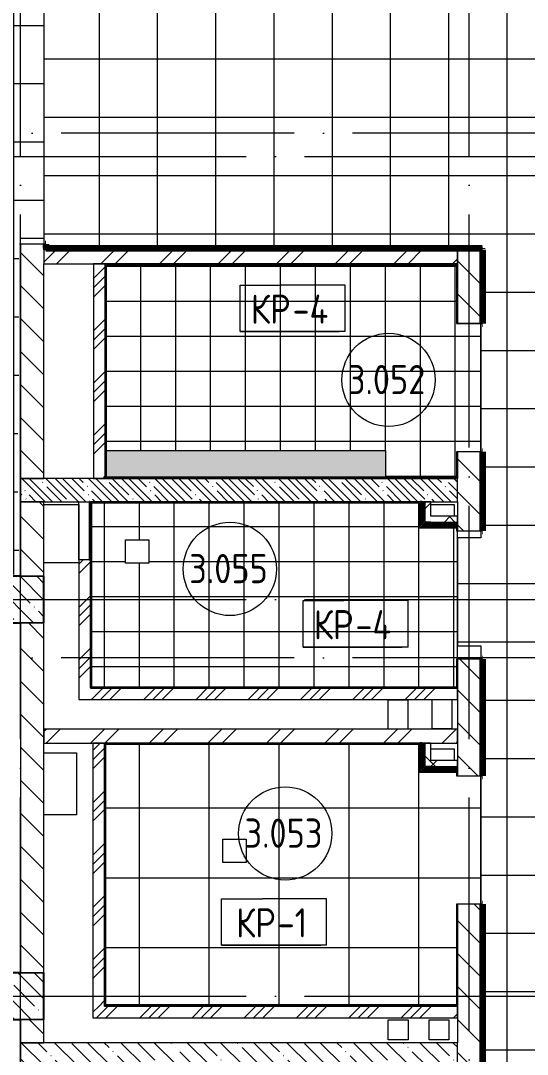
# Model space of a CAD drawing. Header units: millimetres. Extents: x 97 to 215964, y -4577 to 60645.
# Drawn here: x 195298 to 199647, y 18725 to 27591 of the extents above; entities that cross this region are included whole.
import ezdxf

# ---------------------------------------------------------------- set-up
doc = ezdxf.new("R2010")
doc.units = ezdxf.units.MM
doc.linetypes.add('ADSK_Линия сетки', pattern=[2500, 2000, -250, 0, -250])
for name, color, linetype, lineweight in [('A-AREA-____-IDEN', 2, 'Continuous', 20), ('A-FLOR-____-IDEN', 11, 'Continuous', 20), ('A-FLOR-____-OTLN', 192, 'Continuous', 9), ('A-FLOR-____-PATT', 8, 'Continuous', 9), ('A-GENM-____-MCUT', 13, 'Continuous', 9), ('A-GENM-____-OTLN', 13, 'Continuous', 9), ('A-WALL-____-MCUT', 113, 'Continuous', 9), ('A-WALL-____-PATT', 111, 'Continuous', 9), ('A-WALL-FNSH-MCUT', 113, 'Continuous', 9), ('I-WALL-____-OTLN', 2, 'Continuous', 9), ('S-COLS-____-MCUT', 52, 'Continuous', 9), ('S-COLS-____-OTLN', 52, 'Continuous', 9), ('S-GRID-____-OTLN', 1, 'Continuous', 9)]:
    doc.layers.add(name, color=color, linetype=linetype, lineweight=lineweight)
doc.styles.add('GOST Common', font='GOST_Common.ttf', dxfattribs={"width": 0.9, "height": 250})
pattern_1 = [(135, (0, 0), (-141.42136, -141.42136), [])]
pattern_2 = [(135, (0, 0), (-142.5612, -142.5612), []), (135, (142.56, 0), (-142.5612, -142.5612), [252.016, -50.403, 3.353, -47.05])]
pattern_3 = [(45, (0, 0), (-251.4472, 251.4472), []), (45, (0, 381), (-251.4472, 251.4472), [])]
pattern_4 = [(45, (0, 0), (-224.5064, 224.5064), []), (45, (79.38, 0), (0, 449.0128), []), (45, (-79.38, 0), (0, 449.0128), [])]
pattern_5 = [(45, (0, 0), (-141.42136, 141.42136), []), (135, (0, 0), (-141.42136, -141.42136), [])]
pattern_6 = [(270, (197528.47, 24585), (300, 2e-14), []), (0, (197528.47, 24585), (0, 300), [])]

# ---------------------------------------------------------------- blocks, each defined once
blk = doc.blocks.new('ASML_АР_Отделка Люка - ВО Отделка люков_Грунтовка 0_Шпатлевка 0_Окраска 0_0-42722003-О_АИ_ПП_8_400_Целиком')
at = {"layer": 'A-GENM-____-MCUT', "color": 130, "lineweight": 25}
for p, q in [((250, 3), (-250, 3)), ((-250, 3), (-250, 0)), ((250, 0), (250, 3)), ((-250, 0), (250, 0))]:
    blk.add_line(p, q, dxfattribs=at)
blk = doc.blocks.new('0083_СОШ675_АР_R22_rvt-1-О_АИ_ПП_8_400_Целиком')
at = {"layer": 'A-FLOR-____-PATT', "lineweight": 5}
blk.add_hatch(color=221, dxfattribs=at).paths.add_polyline_path([(137236.2, 23675), (139632.2, 23675), (139632.2, 23905), (137236.2, 23905)])
at = {"layer": 'A-WALL-____-PATT', "lineweight": 5}
h = blk.add_hatch(dxfattribs=at)
h.set_pattern_fill('FP_10', color=10, style=0, pattern_type=2)
h.set_pattern_definition(pattern_1)
h.paths.add_polyline_path([(136700, 18825), (136700, 19025), (136500, 19025), (136500, 18825), (136573.6, 18825)])
h.paths.add_polyline_path([(136573.6, 19425), (136700, 19425), (136700, 22425), (136500, 22425), (136500, 19425)])
h.paths.add_polyline_path([(136573.6, 22825), (136700, 22825), (136700, 23465), (136500, 23465), (136500, 22825)])
h.paths.add_polyline_path([(136700, 23665), (136700, 25675), (136500, 25675), (136500, 23665)])
h.paths.add_polyline_path([(136500, 27875), (136700, 27875), (136700, 28125), (136500, 28125)])
h = blk.add_hatch(dxfattribs=at)
h.set_pattern_fill('FP_7', color=10, style=0, pattern_type=2)
h.set_pattern_definition(pattern_3)
h.paths.add_polyline_path([(140250, 25505), (140250, 25625), (136700, 25625), (136700, 25505), (137831.4, 25505)])
h = blk.add_hatch(dxfattribs=at)
h.set_pattern_fill('FP_10', color=10, style=0, pattern_type=2)
h.set_pattern_definition(pattern_1)
h.paths.add_polyline_path([(140450, 13000), (140450, 17324), (140250, 17324), (140250, 13000), (140346.9, 13000)])
h.paths.add_polyline_path([(140450, 18424), (140450, 20014), (140250, 20014), (140250, 18424), (140346.9, 18424)])
h.paths.add_polyline_path([(140450, 21114), (140450, 22115.1), (140250, 22115.1), (140250, 21114), (140346.9, 21114)])
h.paths.add_polyline_path([(140450, 23215.1), (140450, 23893), (140250, 23893), (140250, 23215.1), (140346.9, 23215.1)])
h.paths.add_polyline_path([(140450, 24993), (140450, 25625), (140250, 25625), (140250, 24993), (140346.9, 24993)])
h = blk.add_hatch(dxfattribs=at)
h.set_pattern_fill('FP_11', color=10, style=0, pattern_type=2)
h.set_pattern_definition(pattern_4)
h.paths.add_polyline_path([(137226.2, 23665), (137226.2, 25505), (137126.2, 25505), (137126.2, 23665)])
h = blk.add_hatch(dxfattribs=at)
h.set_pattern_fill('FP_8', color=10, style=0, pattern_type=2)
h.set_pattern_definition(pattern_2)
h.paths.add_polyline_path([(140250, 23465), (140250, 23665), (136500, 23665), (136500, 23465), (140032.4, 23465)])
h = blk.add_hatch(dxfattribs=at)
h.set_pattern_fill('FP_8', color=10, style=0, pattern_type=2)
h.set_pattern_definition(pattern_2)
h.paths.add_polyline_path([(140250, 23465), (140250, 23665), (136500, 23665), (136500, 23465), (140032.4, 23465)])
h = blk.add_hatch(dxfattribs=at)
h.set_pattern_fill('FP_17', color=252, style=0, pattern_type=2)
h.set_pattern_definition(pattern_5)
h.paths.add_polyline_path([(140019.6, 23290), (140019.6, 23465), (139969.6, 23465), (139969.6, 23290)])
h = blk.add_hatch(dxfattribs=at)
h.set_pattern_fill('FP_17', color=252, style=0, pattern_type=2)
h.set_pattern_definition(pattern_5)
h.paths.add_polyline_path([(140019.6, 23290), (140250, 23290), (140250, 23340), (140019.6, 23340)])
h = blk.add_hatch(dxfattribs=at)
h.set_pattern_fill('FP_11', color=10, style=0, pattern_type=2)
h.set_pattern_definition(pattern_4)
h.paths.add_polyline_path([(137100.2, 21767.4), (137100.2, 22965), (137000.2, 22965), (137000.2, 21767.4)])
h = blk.add_hatch(dxfattribs=at)
h.set_pattern_fill('FP_11', color=10, style=0, pattern_type=2)
h.set_pattern_definition(pattern_4)
h.paths.add_polyline_path([(140250, 21767.4), (140250, 21867.4), (137100.2, 21867.4), (137100.2, 21767.4), (139089.1, 21767.4)])
h = blk.add_hatch(dxfattribs=at)
h.set_pattern_fill('FP_7', color=10, style=0, pattern_type=2)
h.set_pattern_definition(pattern_3)
h.paths.add_polyline_path([(140250, 21394.2), (140250, 21514.2), (136700, 21514.2), (136700, 21394.2), (140032.4, 21394.2)])
h = blk.add_hatch(dxfattribs=at)
h.set_pattern_fill('FP_11', color=10, style=0, pattern_type=2)
h.set_pattern_definition(pattern_4)
h.paths.add_polyline_path([(137220, 19139), (137220, 21394.2), (137120, 21394.2), (137120, 19139)])
h = blk.add_hatch(dxfattribs=at)
h.set_pattern_fill('FP_17', color=252, style=0, pattern_type=2)
h.set_pattern_definition(pattern_5)
h.paths.add_polyline_path([(140019.6, 21194.2), (140019.6, 21394.2), (139969.6, 21394.2), (139969.6, 21194.2)])
h = blk.add_hatch(dxfattribs=at)
h.set_pattern_fill('FP_17', color=252, style=0, pattern_type=2)
h.set_pattern_definition(pattern_5)
h.paths.add_polyline_path([(140019.6, 21194.2), (140250, 21194.2), (140250, 21244.2), (140019.6, 21244.2)])
h = blk.add_hatch(dxfattribs=at)
h.set_pattern_fill('FP_11', color=10, style=0, pattern_type=2)
h.set_pattern_definition(pattern_4)
h.paths.add_polyline_path([(140250, 19039), (140250, 19139), (137120, 19139), (137120, 19039), (139089.1, 19039)])
h = blk.add_hatch(dxfattribs=at)
h.set_pattern_fill('FP_8', color=10, style=0, pattern_type=2)
h.set_pattern_definition(pattern_2)
h.paths.add_polyline_path([(140250, 18625), (140250, 18825), (136500, 18825), (136500, 18625), (140032.4, 18625)])
at = {"layer": 'S-COLS-____-OTLN', "lineweight": 5}
h = blk.add_hatch(dxfattribs=at)
h.set_pattern_fill('FP_8', color=256, style=0, pattern_type=2)
h.set_pattern_definition(pattern_2)
h.paths.add_polyline_path([(136300, 22425), (136700, 22425), (136700, 22825), (136300, 22825), (136300, 22596.6)])
h = blk.add_hatch(dxfattribs=at)
h.set_pattern_fill('FP_8', color=256, style=0, pattern_type=2)
h.set_pattern_definition(pattern_2)
h.paths.add_polyline_path([(136300, 19025), (136700, 19025), (136700, 19425), (136300, 19425), (136300, 19305)])
at = {"layer": 'A-FLOR-____-OTLN', "color": 90}
for p, q in [((137236.2, 23905), (139632.2, 23905)), ((139632.2, 23905), (139632.2, 23675)), ((136700, 23440), (137000, 23440)), ((137000, 23440), (137000, 22940)), ((140020, 23340.8), (140020, 23440.8)), ((140020, 23440.8), (140220, 23440.8)), ((140220, 23440.8), (140220, 23340.8)), ((140220, 23340.8), (140020, 23340.8)), ((137000, 22940), (136700, 22940)), ((139654.2, 21515), (139654.2, 21765)), ((139654.2, 21765), (139824.2, 21765)), ((139824.2, 21765), (139824.2, 21515)), ((140031.7, 21517.4), (140031.7, 21767.4)), ((140201.7, 21767.4), (140201.7, 21517.4)), ((139824.2, 21515), (139654.2, 21515)), ((140201.7, 21517.4), (140031.7, 21517.4)), ((136700, 21310), (136980, 21310)), ((136980, 21310), (136980, 20780)), ((140020, 21245), (140020, 21345)), ((140020, 21345), (140220, 21345)), ((140220, 21345), (140220, 21245)), ((140220, 21245), (140020, 21245)), ((136980, 20780), (136700, 20780)), ((139655, 18850), (139655, 19020)), ((139655, 19020), (139825, 19020)), ((139825, 19020), (139825, 18850)), ((140005, 18850), (140005, 19020)), ((140005, 19020), (140175, 19020)), ((140175, 19020), (140175, 18850)), ((139825, 18850), (139655, 18850)), ((140175, 18850), (140005, 18850))]:
    blk.add_line(p, q, dxfattribs=at)
at = {"layer": 'A-WALL-____-MCUT', "color": 50, "lineweight": 13}
for p, q in [((136700, 25675), (136500, 25675)), ((136500, 25675), (136500, 23665)), ((136700, 25625), (136700, 25675)), ((140250, 25625), (136700, 25625)), ((140250, 25625), (140250, 24993)), ((140450, 25625), (140250, 25625)), ((140250, 25505), (140250, 25625)), ((140450, 24993), (140450, 25625)), ((136700, 25505), (140250, 25505)), ((136700, 23665), (136700, 25505)), ((137226.2, 25505), (137126.2, 25505)), ((137126.2, 25505), (137126.2, 23665)), ((137226.2, 23665), (137226.2, 25505)), ((140250, 24993), (140450, 24993)), ((140250, 23893), (140250, 23665)), ((140450, 23893), (140250, 23893)), ((140450, 23215.1), (140450, 23893)), ((140250, 23665), (136500, 23665)), ((136500, 23665), (136500, 23465)), ((136500, 23665), (136500, 23465)), ((140250, 23665), (136700, 23665)), ((137126.2, 23665), (137226.2, 23665)), ((140250, 23465), (140250, 23665)), ((136500, 23465), (136500, 22825)), ((136500, 23465), (137090.2, 23465)), ((136700, 22825), (136700, 23465)), ((136700, 23465), (137090.2, 23465)), ((137093.2, 23465), (140250, 23465)), ((137093.2, 23465), (140250, 23465)), ((140019.6, 23465), (139969.6, 23465)), ((139969.6, 23465), (139969.6, 23290)), ((140019.6, 23340), (140019.6, 23465)), ((140250, 23465), (140250, 23215.1)), ((140250, 23340), (140019.6, 23340)), ((140250, 23290), (140250, 23340)), ((140019.6, 23290), (139969.6, 23290)), ((140019.6, 23290), (140250, 23290)), ((140250, 23215.1), (140450, 23215.1)), ((137000.2, 22965), (137000.2, 21767.4)), ((137090.2, 22965), (137000.2, 22965)), ((137100.2, 22965), (137093.2, 22965)), ((137100.2, 21867.4), (137100.2, 22965)), ((136500, 22425), (136500, 19425)), ((136700, 19425), (136700, 22425)), ((140250, 22115.1), (140250, 21114)), ((140450, 22115.1), (140250, 22115.1)), ((140450, 21114), (140450, 22115.1)), ((140250, 21867.4), (137100.2, 21867.4)), ((140250, 21767.4), (140250, 21867.4)), ((137000.2, 21767.4), (137100.2, 21767.4)), ((137100.2, 21767.4), (140250, 21767.4)), ((140250, 21514.2), (136700, 21514.2)), ((136700, 21514.2), (136700, 21394.2)), ((140250, 21394.2), (140250, 21514.2)), ((136700, 21394.2), (140250, 21394.2)), ((137220, 21394.2), (137120, 21394.2)), ((137120, 21394.2), (137120, 19139)), ((137220, 19139), (137220, 21394.2)), ((140019.6, 21394.2), (139969.6, 21394.2)), ((139969.6, 21394.2), (139969.6, 21194.2)), ((140019.6, 21244.2), (140019.6, 21394.2)), ((140019.6, 21194.2), (139969.6, 21194.2)), ((140250, 21244.2), (140019.6, 21244.2)), ((140019.6, 21194.2), (140250, 21194.2)), ((140250, 21194.2), (140250, 21244.2)), ((140250, 21114), (140450, 21114)), ((140250, 20014), (140250, 18825)), ((140450, 20014), (140250, 20014)), ((140450, 18424), (140450, 20014)), ((137120, 19139), (137120, 19039)), ((140250, 19139), (137220, 19139)), ((140250, 19039), (140250, 19139)), ((136500, 19025), (136500, 18825)), ((136700, 18825), (136700, 19025)), ((137120, 19039), (140250, 19039)), ((136500, 18825), (136500, 18625)), ((140250, 18825), (136700, 18825))]:
    blk.add_line(p, q, dxfattribs=at)
at = {"layer": 'A-WALL-____-MCUT', "color": 10, "lineweight": 5}
for p, q in [((136700, 25625), (136700, 25505)), ((136500, 23665), (136700, 23665)), ((136700, 23665), (136500, 23665)), ((140250, 23465), (140250, 23665)), ((136700, 23465), (136500, 23465)), ((136500, 23465), (136700, 23465)), ((139957.1, 23465), (139957.1, 23277.5)), ((139969.6, 23277.5), (139957.1, 23277.5)), ((140019.6, 23277.5), (139969.6, 23277.5)), ((140019.6, 23277.5), (140250, 23277.5)), ((136500, 22825), (136700, 22825)), ((136700, 22425), (136500, 22425)), ((139957.1, 21394.2), (139957.1, 21181.7)), ((139969.6, 21181.7), (139957.1, 21181.7)), ((140019.6, 21181.7), (139969.6, 21181.7)), ((140019.6, 21181.7), (140250, 21181.7)), ((136500, 19425), (136700, 19425)), ((136700, 19025), (136500, 19025)), ((136700, 18825), (136500, 18825)), ((136500, 18825), (136700, 18825)), ((140250, 18625), (140250, 18825))]:
    blk.add_line(p, q, dxfattribs=at)
at = {"layer": 'A-WALL-____-MCUT', "color": 130, "lineweight": 25}
for p, q in [((139944.6, 23465), (139929.6, 23465)), ((139929.6, 23465), (139929.6, 23255)), ((139944.6, 23465), (139944.6, 23265)), ((139934.6, 23250), (139944.6, 23250)), ((139957.1, 23265), (139944.6, 23265)), ((139944.6, 23250), (139957.1, 23250)), ((140019.6, 23265), (139957.1, 23265)), ((139957.1, 23250), (139969.6, 23250)), ((139969.6, 23250), (140019.6, 23250)), ((140019.6, 23265), (140250, 23265)), ((140019.6, 23250), (140250, 23250)), ((140250, 23250), (140250, 23265)), ((139944.6, 21394.2), (139929.6, 21394.2)), ((139929.6, 21394.2), (139929.6, 21159.2)), ((139944.6, 21394.2), (139944.6, 21169.2)), ((139934.6, 21154.2), (139944.6, 21154.2)), ((139957.1, 21169.2), (139944.6, 21169.2)), ((139944.6, 21154.2), (139957.1, 21154.2)), ((140019.6, 21169.2), (139957.1, 21169.2)), ((139957.1, 21154.2), (139969.6, 21154.2)), ((139969.6, 21154.2), (140019.6, 21154.2)), ((140019.6, 21169.2), (140250, 21169.2)), ((140019.6, 21154.2), (140250, 21154.2)), ((140250, 21154.2), (140250, 21169.2))]:
    blk.add_line(p, q, dxfattribs=at)
at = {"layer": 'A-WALL-FNSH-MCUT', "color": 90}
for p, q in [((139957.1, 23465), (139944.6, 23465)), ((139969.6, 23465), (139957.1, 23465)), ((140250, 23277.5), (140250, 23290)), ((140250, 23265), (140250, 23277.5)), ((139957.1, 21394.2), (139944.6, 21394.2)), ((139969.6, 21394.2), (139957.1, 21394.2)), ((140250, 21181.7), (140250, 21194.2)), ((140250, 21169.2), (140250, 21181.7))]:
    blk.add_line(p, q, dxfattribs=at)
at = {"layer": 'I-WALL-____-OTLN', "color": 90}
blk.add_line((137000.2, 22965), (137000.2, 23465), dxfattribs=at)
at = {"layer": 'S-COLS-____-MCUT', "color": 130, "lineweight": 25}
for p, q in [((136500, 22825), (136300, 22825)), ((136700, 22425), (136700, 22825)), ((136300, 22425), (136500, 22425)), ((136500, 19425), (136300, 19425)), ((136700, 19025), (136700, 19425)), ((136300, 19025), (136500, 19025))]:
    blk.add_line(p, q, dxfattribs=at)
at = {"layer": 'S-COLS-____-OTLN', "color": 90}
for p, q in [((136700, 22825), (136500, 22825)), ((136500, 22425), (136700, 22425)), ((136700, 19425), (136500, 19425)), ((136500, 19025), (136700, 19025))]:
    blk.add_line(p, q, dxfattribs=at)
at = {"layer": 'A-GENM-____-OTLN', "color": 90, "lineweight": 9, "rotation": 269.9999999999945}
blk.add_blockref('ASML_АР_Отделка Люка - ВО Отделка люков_Грунтовка 0_Шпатлевка 0_Окраска 0_0-42722003-О_АИ_ПП_8_400_Целиком', (137090.2, 23215), dxfattribs=at)
blk = doc.blocks.new('BSC_Колонна _Прямоугольная - ПР-1_Профиль торцевой для плитки-3497357-О_АИ_ПП_8_400_Целиком')
at = {"layer": 'S-COLS-____-MCUT'}
for p, q in [((5, 5), (-5, 5)), ((-5, 5), (-5, -5)), ((5, -5), (5, 5)), ((-5, -5), (5, -5))]:
    blk.add_line(p, q, dxfattribs=at)
blk = doc.blocks.new('ADSK_Марка_Перекрытие - Типоразмер_ADSK_Марка-158127-О_АИ_ПП_8_400_Целиком')
at = {"layer": 'A-FLOR-____-IDEN'}
for p, q in [((-4.5, 4), (-1, 4)), ((-4.5, 0), (-4.5, 4)), ((4.5, 4), (-1, 4)), ((4.5, 0), (4.5, 4)), ((4.5, 0), (-4.5, 0)), ((-4.5, 0), (4, 0))]:
    blk.add_line(p, q, dxfattribs=at)
blk = doc.blocks.new('ADSK_Марка_Помещение_ОдноЗначение - Номер-159740-О_АИ_ПП_8_400_Целиком')
at = {"layer": 'A-AREA-____-IDEN'}
blk.add_circle((0, 0), 4, dxfattribs=at)

msp = doc.modelspace()

# ---------------------------------------------------------------- hatches: boundary and pattern name
at = {"layer": 'A-FLOR-____-PATT'}
h = msp.add_hatch(dxfattribs=at)
h.set_pattern_fill('FP_206', color=256, style=0, pattern_type=2)
h.set_pattern_definition([(270, (201472.87, 27262.5), (500, 3e-14), []), (0, (201472.87, 27262.5), (0, 500), [])])
h.paths.add_polyline_path([(203832.865903, 12800.000586), (203832.865903, 18345), (203847.865903, 18345), (203847.865903, 20845), (203832.865903, 20845), (203832.865903, 27299.999414), (203847.865903, 27299.999414), (203847.700658, 29799.999414), (203832.865903, 29799.999414), (203832.865903, 36649.999414), (203847.865903, 36649.999414), (203847.865903, 39149.999414), (203832.865903, 39149.999414), (203832.865903, 42694.998706), (203847.865903, 42694.998706), (203847.865903, 43944.998706), (203832.865903, 43944.998706), (203832.865903, 45324.968424), (199262.887824, 45324.968424), (199262.887824, 39459.99902), (199247.865903, 39459.99902), (199247.887824, 38359.99902), (199262.887824, 38359.99902), (199262.887824, 37555.15091), (199257.887824, 37555.15091), (199257.887824, 37545.151496), (199247.887824, 37545.151496), (199247.865903, 37540.151496), (198019.022324, 37540.151496), (198019.022324, 37535.151496), (197516.753324, 37535.151496), (197516.753324, 37540.151496), (195512.887824, 37540.151496), (195512.887824, 33539.968424), (199247.887824, 33539.968424), (199247.887824, 33534.968424), (199257.887824, 33534.968424), (199257.887824, 33524.968424), (199262.887824, 33524.967838), (199262.887824, 32015.000398), (199047.865903, 32015.000398), (199047.887824, 30515.000398), (199262.887824, 30513.97172), (199262.887824, 28124.296143), (199257.887824, 28124.296143), (199257.887824, 28114.296143), (199247.887824, 28114.296143), (199247.865903, 28109.296143), (195687.865903, 28109.296143), (195687.865903, 27787.500586), (195682.865903, 27787.500586), (195682.865903, 27777.500586), (195672.865903, 27777.500586), (195672.399768, 27772.500586), (195562.888824, 27772.500586), (195562.888824, 27787.5), (195497.866903, 27787.5), (195497.887824, 25674.999986), (195512.888824, 25674.999986), (195512.888824, 25640.000161), (199257.887824, 25640.000161), (199257.887824, 25625.000161), (199262.887824, 25624.986828), (199262.887824, 24992.999575), (199247.865903, 24992.999575), (199247.887824, 23892.999575), (199262.887824, 23892.999575), (199262.887824, 23215.119334), (199247.865903, 23215.119334), (199247.865903, 23154.166194), (199047.865903, 23154.166194), (199047.865903, 22229.166194), (199247.865903, 22229.166194), (199247.887824, 22115.119334), (199262.887824, 22115.119334), (199262.887824, 21113.999393), (199247.865903, 21113.999393), (199247.887824, 20013.999393), (199262.887824, 20013.999393), (199262.887824, 18423.996862), (199247.865903, 18423.996862), (199247.887824, 17323.996862), (199262.887824, 17323.996862), (199262.887824, 13477.20297), (199267.887824, 13477.20297), (199267.887824, 12974.93397), (199262.887824, 12974.93397), (199262.887824, 12800.000586), (201660.280486, 12800.000586)])
h.paths.add_polyline_path([(195497.865903, 36525), (195497.887824, 36525), (195497.865903, 36925)])
h = msp.add_hatch(dxfattribs=at)
h.set_pattern_fill('FP_189', color=256, style=0, pattern_type=2)
h.set_pattern_definition([(0, (186737.87, 25050), (0, 500), []), (90, (186737.87, 25050), (-500, 3e-14), [])])
h.paths.add_polyline_path([(191077.865903, 21974.999414), (191077.865903, 22830), (191087.865903, 22830), (191087.865903, 22835), (191097.865903, 22835), (191097.865903, 22840), (193867.865903, 22840), (193867.865903, 22825), (195067.865903, 22825), (195067.865903, 22840), (195282.888824, 22840), (195282.888824, 23539.977542), (195272.888824, 23539.977542), (195272.888824, 24279.977542), (195282.888824, 24279.977542), (195282.888824, 25674.999986), (195297.866903, 25675.005217), (195297.866903, 25724.999986), (195497.866903, 25724.999986), (195497.866903, 27824.999986), (195297.866903, 27824.999986), (195297.866903, 27874.999986), (195282.888824, 27874.999986), (195282.888824, 28110.000984), (183837.887824, 28110.000984), (183837.887824, 27850), (183832.887824, 27850), (183832.887824, 27840), (183822.887824, 27840), (183822.887824, 27835), (183172.887824, 27835), (183172.887824, 27840), (183162.887824, 27840), (183162.887824, 27850), (183157.887824, 27850), (183157.887824, 28110.000398), (177977.865903, 28110.000398), (177977.865903, 21974.999414), (189082.681831, 21974.999414)])
h.paths.add_polyline_path([(184038.844712, 22409.999414), (183847.865903, 22409.999414), (183847.865903, 22414.999414), (183837.865903, 22414.999414), (183837.865903, 22424.999414), (183832.865903, 22424.999414), (183832.865903, 22824.999414), (183837.865903, 22824.999414), (183837.865903, 22834.999414), (183847.865903, 22834.999414), (183847.865903, 22839.999414), (184247.865903, 22839.999414), (184247.865903, 22834.999414), (184257.865903, 22834.999414), (184257.865903, 22824.999414), (184262.865903, 22824.999414), (184262.865903, 22424.999414), (184257.865903, 22424.341039), (184257.865903, 22414.999414), (184247.865903, 22414.999414), (184247.865903, 22409.999414), (184051.642369, 22409.999414)])
h.paths.add_polyline_path([(180123.844712, 22409.999414), (179797.865903, 22409.999414), (179797.865903, 22414.999414), (179787.865903, 22414.999414), (179787.865903, 22424.999414), (179782.865903, 22424.999414), (179782.865903, 22824.999414), (179787.865903, 22824.999414), (179787.865903, 22834.999414), (179797.865903, 22834.999414), (179797.865903, 22839.999414), (180197.865903, 22839.999414), (180197.865903, 22834.999414), (180207.865903, 22834.999414), (180207.865903, 22824.999414), (180212.865903, 22824.999414), (180212.865903, 22424.999414), (180207.865903, 22424.999414), (180207.865903, 22414.999414), (180197.865903, 22414.999414), (180197.865903, 22409.999414)])
h = msp.add_hatch(dxfattribs=at)
h.set_pattern_fill('FP_160', color=256, style=0, pattern_type=2)
h.set_pattern_definition(pattern_6)
h.paths.add_polyline_path([(199037.887824, 23675.000586), (199037.887824, 23892.999575), (199247.887824, 23892.999575), (199247.887824, 24991.877104), (199037.887824, 24992.999575), (199037.887824, 25495.000387), (196034.058729, 25495.000387), (196034.058729, 23905), (198430.058729, 23905), (198430.058729, 23675.000586)])
h = msp.add_hatch(dxfattribs=at)
h.set_pattern_fill('FP_160', color=256, style=0, pattern_type=2)
h.set_pattern_definition(pattern_6)
h.paths.add_polyline_path([(199037.887824, 23675.000586), (199037.887824, 23892.999575), (199247.887824, 23892.999575), (199247.887824, 24991.877104), (199037.887824, 24992.999575), (199037.887824, 25495.000387), (196034.058729, 25495.000387), (196034.058729, 23905), (198430.058729, 23905), (198430.058729, 23675.000586)])
h = msp.add_hatch(dxfattribs=at)
h.set_pattern_fill('FP_170', color=256, style=0, pattern_type=2)
h.set_pattern_definition([(90, (197516.47, 22651.67), (-300, 2e-14), []), (180, (197516.47, 22651.67), (-4e-14, -300), [])])
h.paths.add_polyline_path([(197887.000889, 21874.166781), (199037.887824, 21874.166781), (199037.887824, 22115.119334), (199047.887824, 22115.119334), (199047.887824, 23215.119334), (199037.887824, 23215.119334), (199037.887824, 23240.000387), (198717.489414, 23240.000387), (198717.489414, 23455.000387), (195908.058729, 23454.062224), (195908.058729, 21874.166781), (196629.241024, 21874.166781)])
h.paths.add_polyline_path([(196397.865903, 22937.077615), (196197.865903, 22937.077615), (196197.865903, 23137.077615), (196397.865903, 23137.077615)])
h = msp.add_hatch(dxfattribs=at)
h.set_pattern_fill('FP_156', color=256, style=0, pattern_type=2)
h.set_pattern_definition([(270, (197516.5, 20239.6), (600, 4e-14), []), (0, (197516.5, 20239.6), (0, 600), [])])
h.paths.add_polyline_path([(199047.865903, 19138.999979), (199047.887824, 19138.999979), (199047.887824, 20013.999393), (199247.887824, 20013.999393), (199247.887824, 21113.999393), (199047.887824, 21113.999393), (199047.865903, 21113.999393), (199037.865903, 21113.999393), (199037.865903, 21144.167586), (198717.489414, 21144.167586), (198717.489414, 21384.166979), (196027.887824, 21384.075862), (196027.887824, 19148.999979), (199037.865903, 19148.999979), (199037.865903, 20013.999393), (199047.865903, 20013.999393), (199047.865903, 19139.014261)])
h.paths.add_polyline_path([(197032.865503, 20370), (197032.865503, 20570), (197232.865503, 20570), (197232.865503, 20370)])
at = {"layer": 'A-WALL-____-PATT'}
h = msp.add_hatch(color=7, dxfattribs=at)
h.paths.add_polyline_path([(195287.888824, 22825), (195297.888824, 22825), (195297.888824, 25674.999986), (195287.888824, 25674.999986), (195287.888824, 22835)])
h.paths.add_polyline_path([(195297.888824, 27874.999986), (195297.888824, 28115.000984), (195287.888824, 28115.000984), (195287.888824, 27874.999986)])
for points in [[(195507.888824, 25635.000161), (195507.888824, 25674.999986), (195497.888824, 25674.999986), (195497.888824, 25635.000161)], [(199257.887824, 25625.000161), (199257.887824, 25635.000161), (195497.888824, 25635.000161), (195497.888824, 25625.000161), (199144.760755, 25625.000161)], [(199037.887824, 25495.000387), (199047.887824, 25495.000387), (199047.887824, 25505.000387), (196024.058729, 25505.000387), (196024.058729, 25495.000387), (196629.241024, 25495.000387)], [(196034.058729, 23675.000586), (196034.058729, 25495.000387), (196024.058729, 25495.000387), (196024.058729, 23675.000586)], [(199037.887824, 23665.000586), (199037.887824, 23675.000586), (196024.058729, 23675.000586), (196024.058729, 23665.000586), (196629.241024, 23665.000586)], [(198717.489414, 23455.000387), (198727.489414, 23455.000387), (198727.489414, 23465.000387), (195898.058729, 23465.000387), (195898.058729, 23455.000387), (198515.880822, 23455.000387)], [(195908.058729, 21874.166781), (195908.058729, 23455.000387), (195898.058729, 23455.000387), (195898.058729, 21874.166781)], [(198717.489414, 23240.000387), (198727.489414, 23240.000387), (198727.489414, 23245.000387), (198722.489414, 23245.000387), (198722.489414, 23255.000387), (198727.489414, 23255.000387), (198727.489414, 23455.000387), (198717.489414, 23455.000387)], [(199037.887824, 23240.000387), (199037.887824, 23250.000387), (198732.489414, 23250.000387), (198732.489414, 23245.000387), (198727.489414, 23245.000387), (198727.489414, 23240.000387), (198830.325336, 23240.000387)], [(199037.887824, 21864.166781), (199037.887824, 21874.166781), (195898.058729, 21874.166781), (195898.058729, 21864.166781), (197887.000889, 21864.166781)], [(198727.489414, 21384.166979), (198727.489414, 21394.166979), (196017.887824, 21394.166979), (196017.887824, 21384.166979), (198717.489414, 21384.166979)], [(196027.887824, 19138.999979), (196027.887824, 21384.166979), (196017.887824, 21384.166979), (196017.887824, 19138.999979)], [(198727.489414, 21144.167586), (198727.489414, 21149.167586), (198722.489414, 21149.167586), (198722.489414, 21159.167586), (198727.489414, 21159.167586), (198727.489414, 21384.166979), (198717.489414, 21384.166979), (198717.489414, 21144.167586), (198722.489414, 21144.167586)], [(199037.865903, 21144.167586), (199037.865903, 21154.167586), (198732.489414, 21154.167586), (198732.489414, 21149.167586), (198727.489414, 21149.167586), (198727.489414, 21144.167586), (198830.325336, 21144.167586)], [(199037.865903, 19138.999979), (199037.865903, 19148.999979), (196027.887824, 19148.999979), (196027.887824, 19138.999979), (197887.000889, 19138.999979)], [(195287.888824, 19014.999414), (195297.888824, 19014.999414), (195297.888824, 19024.999414), (195097.865903, 19024.999414), (195097.865903, 19014.999414)], [(195297.888824, 16124.999414), (195297.888824, 19014.999414), (195287.888824, 19014.999414), (195287.888824, 16124.999414)]]:
    msp.add_hatch(color=7, dxfattribs=at).paths.add_polyline_path(points)
h = msp.add_hatch(color=7, dxfattribs=at)
h.paths.add_polyline_path([(199257.887824, 21314.167586), (199257.887824, 22115.119334), (199247.887824, 22115.119334), (199247.887824, 21314.167586)])
h.paths.add_polyline_path([(199257.887824, 23215.119334), (199257.887824, 23892.999575), (199247.887824, 23892.999575), (199247.887824, 23215.119334)])
h.paths.add_polyline_path([(199247.887824, 24992.999575), (199257.887824, 24992.999575), (199257.887824, 25625.000161), (199247.887824, 25625.000161), (199247.887824, 25527.685808)])
h = msp.add_hatch(color=7, dxfattribs=at)
h.paths.add_polyline_path([(199047.887824, 23665.000586), (199047.887824, 23892.999575), (199037.887824, 23892.999575), (199037.887824, 23665.000586)])
h.paths.add_polyline_path([(199047.887824, 24992.999575), (199047.887824, 25495.000387), (199037.887824, 25495.000387), (199037.887824, 24992.999575)])
h = msp.add_hatch(dxfattribs=at)
h.set_pattern_fill('FP_8', style=0, pattern_type=2)
h.set_pattern_definition([(135, (58797.89, 0), (-142.5612, -142.5612), []), (135, (58940.45, 0), (-142.5612, -142.5612), [252.016, -50.403, 3.353, -47.05])])
h.paths.add_polyline_path([(199047.865903, 23465.000586), (199047.865903, 23665.000586), (195297.865903, 23665.000586), (195297.865903, 23465.000586), (198830.325336, 23465.000586)])
h = msp.add_hatch(color=7, dxfattribs=at)
h.paths.add_polyline_path([(199047.887824, 21864.166781), (199047.887824, 22115.119334), (199037.887824, 22115.119334), (199037.887824, 21864.166781)])
h.paths.add_polyline_path([(199047.887824, 23215.119334), (199047.887824, 23250.000387), (199037.887824, 23250.000387), (199037.887824, 23215.119334)])
h = msp.add_hatch(color=7, dxfattribs=at)
h.paths.add_polyline_path([(199257.887824, 19813.999979), (199257.887824, 20013.999393), (199247.887824, 20013.999393), (199247.887824, 19813.999979)])
h.paths.add_polyline_path([(199257.887824, 21113.999393), (199257.887824, 21314.167586), (199247.887824, 21314.167586), (199247.887824, 21113.999393)])
h = msp.add_hatch(color=7, dxfattribs=at)
h.paths.add_polyline_path([(199037.865903, 19138.999979), (199047.865903, 19138.999979), (199047.865903, 20013.999393), (199037.865903, 20013.999393), (199037.865903, 19148.999979)])
h.paths.add_polyline_path([(199037.865903, 21113.999393), (199047.865903, 21113.999393), (199047.865903, 21154.167586), (199037.865903, 21154.167586), (199037.865903, 21131.046998)])
h = msp.add_hatch(color=7, dxfattribs=at)
h.paths.add_polyline_path([(199247.887824, 12800.000586), (199257.887824, 12800.000586), (199257.887824, 17323.996862), (199247.887824, 17323.996862), (199247.887824, 12974.93397)])
h.paths.add_polyline_path([(199257.887824, 18423.996862), (199257.887824, 19813.999979), (199247.887824, 19813.999979), (199247.887824, 18423.996862)])

# ---------------------------------------------------------------- linework, layer by layer
at = {"layer": 'A-FLOR-____-OTLN'}
for p, q in [((195497.866903, 27787.5), (195497.866903, 25674.999986)), ((195297.866903, 25674.999986), (195297.866903, 25724.999986)), ((195297.866903, 25724.999986), (195497.866903, 25724.999986)), ((199247.887824, 24991.877104), (199047.887824, 24991.877104)), ((199247.887824, 24991.877104), (199047.887824, 24991.877104)), ((199247.865903, 24992.999575), (199247.865903, 23892.999575)), ((199247.887824, 24991.877104), (199247.887824, 24991.877104)), ((199247.887824, 23892.999575), (199247.887824, 24991.877104)), ((199247.865903, 23154.166194), (199047.865903, 23154.166194)), ((199047.865903, 23154.166194), (199047.865903, 22229.166194)), ((199047.887824, 22115.119334), (199047.887824, 23215.119334)), ((199247.865903, 23215.119334), (199247.865903, 23154.166194)), ((196197.865903, 22937.077615), (196197.865903, 23137.077615)), ((196197.865903, 23137.077615), (196397.865903, 23137.077615)), ((196397.865903, 23137.077615), (196397.865903, 22937.077615)), ((196397.865903, 22937.077615), (196197.865903, 22937.077615)), ((199047.865903, 22229.166194), (199247.865903, 22229.166194)), ((199247.865903, 22229.166194), (199247.865903, 22115.119334)), ((199247.865903, 21113.999393), (199247.865903, 20013.999393)), ((199247.887824, 20013.999393), (199247.887824, 21113.999393)), ((197032.865503, 20370), (197032.865503, 20570)), ((197032.865503, 20570), (197232.865503, 20570)), ((197232.865503, 20570), (197232.865503, 20370)), ((197232.865503, 20370), (197032.865503, 20370))]:
    msp.add_line(p, q, dxfattribs=at)
at = {"layer": 'A-WALL-____-MCUT', "color": 7}
for p, q in [((195297.888824, 25674.999986), (195287.888824, 25674.999986)), ((195297.888824, 22825), (195297.888824, 25674.999986)), ((195507.888824, 25674.999986), (195497.888824, 25674.999986)), ((195497.888824, 25674.999986), (195497.888824, 25625.000161)), ((199257.887824, 25625.000161), (195497.888824, 25625.000161)), ((195507.888824, 25635.000161), (195507.888824, 25674.999986)), ((199257.887824, 25635.000161), (195507.888824, 25635.000161)), ((199247.887824, 25625.000161), (199247.887824, 24992.999575)), ((199257.887824, 24992.999575), (199257.887824, 25635.000161)), ((199247.887824, 24992.999575), (199257.887824, 24992.999575)), ((199247.887824, 23892.999575), (199247.887824, 23215.119334)), ((199257.887824, 23892.999575), (199247.887824, 23892.999575)), ((199257.887824, 23215.119334), (199257.887824, 23892.999575)), ((196024.058729, 23665.000586), (195297.865903, 23665.000586)), ((199047.865903, 23465.000586), (199047.865903, 23665.000586)), ((195297.865903, 23465.000586), (195888.058729, 23465.000586)), ((195891.058729, 23465.000586), (199047.865903, 23465.000586)), ((198727.489414, 23465.000387), (195898.058729, 23465.000387)), ((195898.058729, 23465.000387), (195898.058729, 21864.166781)), ((195908.058729, 23455.000387), (198717.489414, 23455.000387)), ((195908.058729, 21874.166781), (195908.058729, 23455.000387)), ((198717.489414, 23455.000387), (198717.489414, 23240.000387)), ((198727.489414, 23255.000387), (198727.489414, 23465.000387)), ((198717.489414, 23240.000387), (199037.887824, 23240.000387)), ((199047.887824, 23250.000387), (198732.489414, 23250.000387)), ((199037.887824, 23240.000387), (199037.887824, 23215.119334)), ((199047.887824, 23215.119334), (199047.887824, 23250.000387)), ((199037.887824, 23215.119334), (199047.887824, 23215.119334)), ((199247.887824, 23215.119334), (199257.887824, 23215.119334)), ((195067.865903, 22825), (195297.888824, 22825)), ((199037.887824, 22115.119334), (199037.887824, 21874.166781)), ((199047.887824, 22115.119334), (199037.887824, 22115.119334)), ((199047.887824, 21864.166781), (199047.887824, 22115.119334)), ((199247.887824, 22115.119334), (199247.887824, 21113.999393)), ((199257.887824, 22115.119334), (199247.887824, 22115.119334)), ((199257.887824, 21113.999393), (199257.887824, 22115.119334)), ((195898.058729, 21864.166781), (199047.887824, 21864.166781)), ((199037.887824, 21874.166781), (195908.058729, 21874.166781)), ((199247.887824, 21113.999393), (199257.887824, 21113.999393)), ((199247.887824, 20013.999393), (199247.887824, 18423.996862)), ((199257.887824, 20013.999393), (199247.887824, 20013.999393)), ((199257.887824, 18423.996862), (199257.887824, 20013.999393)), ((195297.888824, 19024.999414), (195097.865903, 19024.999414)), ((195297.888824, 16124.999414), (195297.888824, 19024.999414))]:
    msp.add_line(p, q, dxfattribs=at)
at = {"layer": 'A-WALL-____-MCUT'}
for p, q in [((199247.887824, 21314.167586), (199257.887824, 21314.167586)), ((199257.887824, 19813.999979), (199247.887824, 19813.999979)), ((196027.887824, 19148.999979), (196027.887824, 19138.999979)), ((199037.865903, 19138.999979), (199037.865903, 19148.999979))]:
    msp.add_line(p, q, dxfattribs=at)
at = {"layer": 'A-WALL-FNSH-MCUT', "color": 7}
for p, q in [((199047.887824, 25505.000387), (196024.058729, 25505.000387)), ((196024.058729, 25505.000387), (196024.058729, 23665.000586)), ((196034.058729, 25495.000387), (199037.887824, 25495.000387)), ((196034.058729, 23675.000586), (196034.058729, 25495.000387)), ((199037.887824, 25495.000387), (199037.887824, 24992.999575)), ((199047.887824, 24992.999575), (199047.887824, 25505.000387)), ((199037.887824, 24992.999575), (199047.887824, 24992.999575)), ((199037.887824, 23892.999575), (199037.887824, 23675.000586)), ((199047.887824, 23892.999575), (199037.887824, 23892.999575)), ((199047.887824, 23665.000586), (199047.887824, 23892.999575)), ((199037.887824, 23675.000586), (196034.058729, 23675.000586)), ((196024.058729, 23665.000586), (199047.887824, 23665.000586)), ((198727.489414, 21394.166979), (196017.887824, 21394.166979)), ((196017.887824, 21394.166979), (196017.887824, 19138.999979)), ((196027.887824, 21384.166979), (198717.489414, 21384.166979)), ((196027.887824, 19148.999979), (196027.887824, 21384.166979)), ((198717.489414, 21384.166979), (198717.489414, 21144.167586)), ((198727.489414, 21159.167586), (198727.489414, 21394.166979)), ((198717.489414, 21144.167586), (199037.865903, 21144.167586)), ((199047.865903, 21154.167586), (198732.489414, 21154.167586)), ((199037.865903, 21144.167586), (199037.865903, 21113.999393)), ((199037.865903, 21113.999393), (199047.865903, 21113.999393)), ((199047.865903, 21113.999393), (199047.865903, 21154.167586)), ((199037.865903, 20013.999393), (199037.865903, 19148.999979)), ((199047.865903, 20013.999393), (199037.865903, 20013.999393)), ((199047.865903, 19138.999979), (199047.865903, 20013.999393)), ((196017.887824, 19138.999979), (199047.865903, 19138.999979)), ((199037.865903, 19148.999979), (196027.887824, 19148.999979))]:
    msp.add_line(p, q, dxfattribs=at)
at = {"layer": 'I-WALL-____-OTLN', "color": 5, "lineweight": 90}
for p, q in [((195512.888824, 25674.999986), (195507.888824, 25674.999986)), ((195512.888824, 25674.999986), (195512.888824, 25640.000161)), ((195512.888824, 25640.000161), (199257.887824, 25640.000161)), ((199257.887824, 25635.000161), (199257.887824, 25640.000161)), ((199262.887824, 25625.000161), (199257.887824, 25625.000161)), ((199262.887824, 25625.000161), (199262.887824, 24992.999575)), ((199257.887824, 24992.999575), (199262.887824, 24992.999575)), ((199262.887824, 23892.999575), (199257.887824, 23892.999575)), ((199262.887824, 23892.999575), (199262.887824, 23215.119334)), ((199257.887824, 23215.119334), (199262.887824, 23215.119334)), ((199262.887824, 22115.119334), (199257.887824, 22115.119334)), ((199262.887824, 22115.119334), (199262.887824, 21113.999393)), ((199257.887824, 21113.999393), (199262.887824, 21113.999393)), ((199262.887824, 20013.999393), (199257.887824, 20013.999393)), ((199262.887824, 20013.999393), (199262.887824, 18423.996862))]:
    msp.add_line(p, q, dxfattribs=at)
at = {"layer": 'S-GRID-____-OTLN', "linetype": 'ADSK_Линия сетки'}
for p, q in [((195297.888824, -3572.657751), (195297.888824, 60644.999414)), ((199147.888824, -3572.657751), (199147.888824, 60644.999414)), ((215146.441901, 26625.11992), (158117.887824, 26625.11992)), ((55228.336609, 26425.000586), (215146.441901, 26425.000586)), ((55228.336609, 22625.000586), (215146.441901, 22625.000586)), ((215146.441901, 22125.11992), (158117.887824, 22125.11992)), ((55228.336609, 19225.000586), (215146.441901, 19225.000586))]:
    msp.add_line(p, q, dxfattribs=at)

# ---------------------------------------------------------------- block references
at = {"color": 250, "lineweight": 5}
msp.add_blockref('0083_СОШ675_АР_R22_rvt-1-О_АИ_ПП_8_400_Целиком', (58797.887824, 0), dxfattribs=at)
at = {"layer": 'A-AREA-____-IDEN', "xscale": 99.99999999999993, "yscale": 99.99999999999993, "zscale": 99.99999999999993}
for p in [(198455.924433, 24509.536957), (197094.151235, 22888.137459), (197568.547026, 20619.491471)]:
    msp.add_blockref('ADSK_Марка_Помещение_ОдноЗначение - Номер-159740-О_АИ_ПП_8_400_Целиком', p, dxfattribs=at)
at = {"layer": 'A-FLOR-____-IDEN', "xscale": 99.99999999999993, "yscale": 99.99999999999993, "zscale": 99.99999999999993}
for p in [(197632.887824, 24923.406426), (198172.887824, 22217.040318), (197472.973277, 19659.913793)]:
    msp.add_blockref('ADSK_Марка_Перекрытие - Типоразмер_ADSK_Марка-158127-О_АИ_ПП_8_400_Целиком', p, dxfattribs=at)
at = {"layer": 'S-COLS-____-OTLN'}
for p in [(198727.489414, 23250.000387), (198727.489414, 21154.167586)]:
    msp.add_blockref('BSC_Колонна _Прямоугольная - ПР-1_Профиль торцевой для плитки-3497357-О_АИ_ПП_8_400_Целиком', p, dxfattribs=at)

# ---------------------------------------------------------------- texts
at = {"layer": 'A-AREA-____-IDEN', "lineweight": 9, "char_height": 250, "width": 858.6073125, "attachment_point": 1, "style": 'GOST Common'}
for s, insert in [('3.052', (198106.717175, 24637.262028)), ('3.055', (196744.943977, 23015.862531)), ('3.053', (197219.339768, 20747.216543))]:
    msp.add_mtext(s, dxfattribs=dict(at, insert=insert))
at = {"layer": 'A-FLOR-____-IDEN', "lineweight": 9, "char_height": 250, "attachment_point": 1, "style": 'GOST Common'}
for s, insert, width in [('КР', (197273.956979, 25241.244), 432.91125), ('-4', (197631.144479, 25241.244), 411.2656875), ('КР', (197813.956979, 22534.877892), 432.91125), ('-4', (198171.144479, 22534.877892), 411.2656875), ('КР', (197146.892431, 19977.751367), 432.91125), ('-1', (197504.079931, 19977.751367), 331.898625)]:
    msp.add_mtext(s, dxfattribs=dict(at, insert=insert, width=width))

doc.saveas('drawing.dxf')
